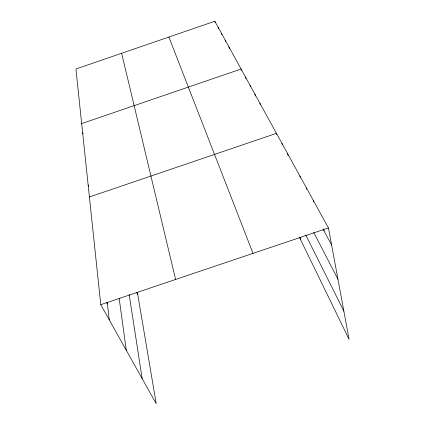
<?xml version="1.0" encoding="UTF-8"?>
<svg xmlns="http://www.w3.org/2000/svg" width="425" height="425" viewBox="0 0 425 425"><rect width="100%" height="100%" fill="white"/><g stroke="black" fill="none" stroke-linecap="round" stroke-linejoin="round"><path stroke-width="0.64" d="M299.561 237.548L349.084 339.357L328.451 227.938L214.837 21.25L75.916 68.993L100.773 304.683L156.235 403.75L137.365 292.225M81.674 123.59L241.102 69.036L241.427 70.316M89.415 196.972L276.457 133.354L276.749 134.629M100.773 304.683L328.451 227.938M106.484 302.217L107.408 303.902M323.069 229.149L331.612 245.023M313.735 232.438L337.944 279.214M305.793 235.057L343.857 311.142M136.627 292.379L137.79 294.727M88.15 184.976L88.713 186.139M82.636 132.722L83.172 133.88M168.879 37.044L253.008 253.369M214.837 21.25L215.167 22.483M218.168 27.312L218.498 28.555M221.627 33.602L221.956 34.861M225.218 40.141L225.553 41.416M228.953 46.936L229.431 48.785M245.501 77.042L245.963 78.901M250.097 85.393L250.405 86.647M254.894 94.122L255.356 96.029M259.914 103.254L260.217 104.539M121.646 53.279L175.599 279.464M300.092 237.278L300.672 239.833M281.918 143.294L282.211 144.58M287.64 153.696L288.049 155.571M299.912 176.019L300.178 177.294M306.51 188.025L306.77 189.311M313.448 200.643L313.703 201.939M323.648 229.011L324.009 230.897M129.173 294.594L142.178 378.648M119.165 298.339L126.283 350.253M107.254 302.579L109.273 319.86"/></g></svg>
